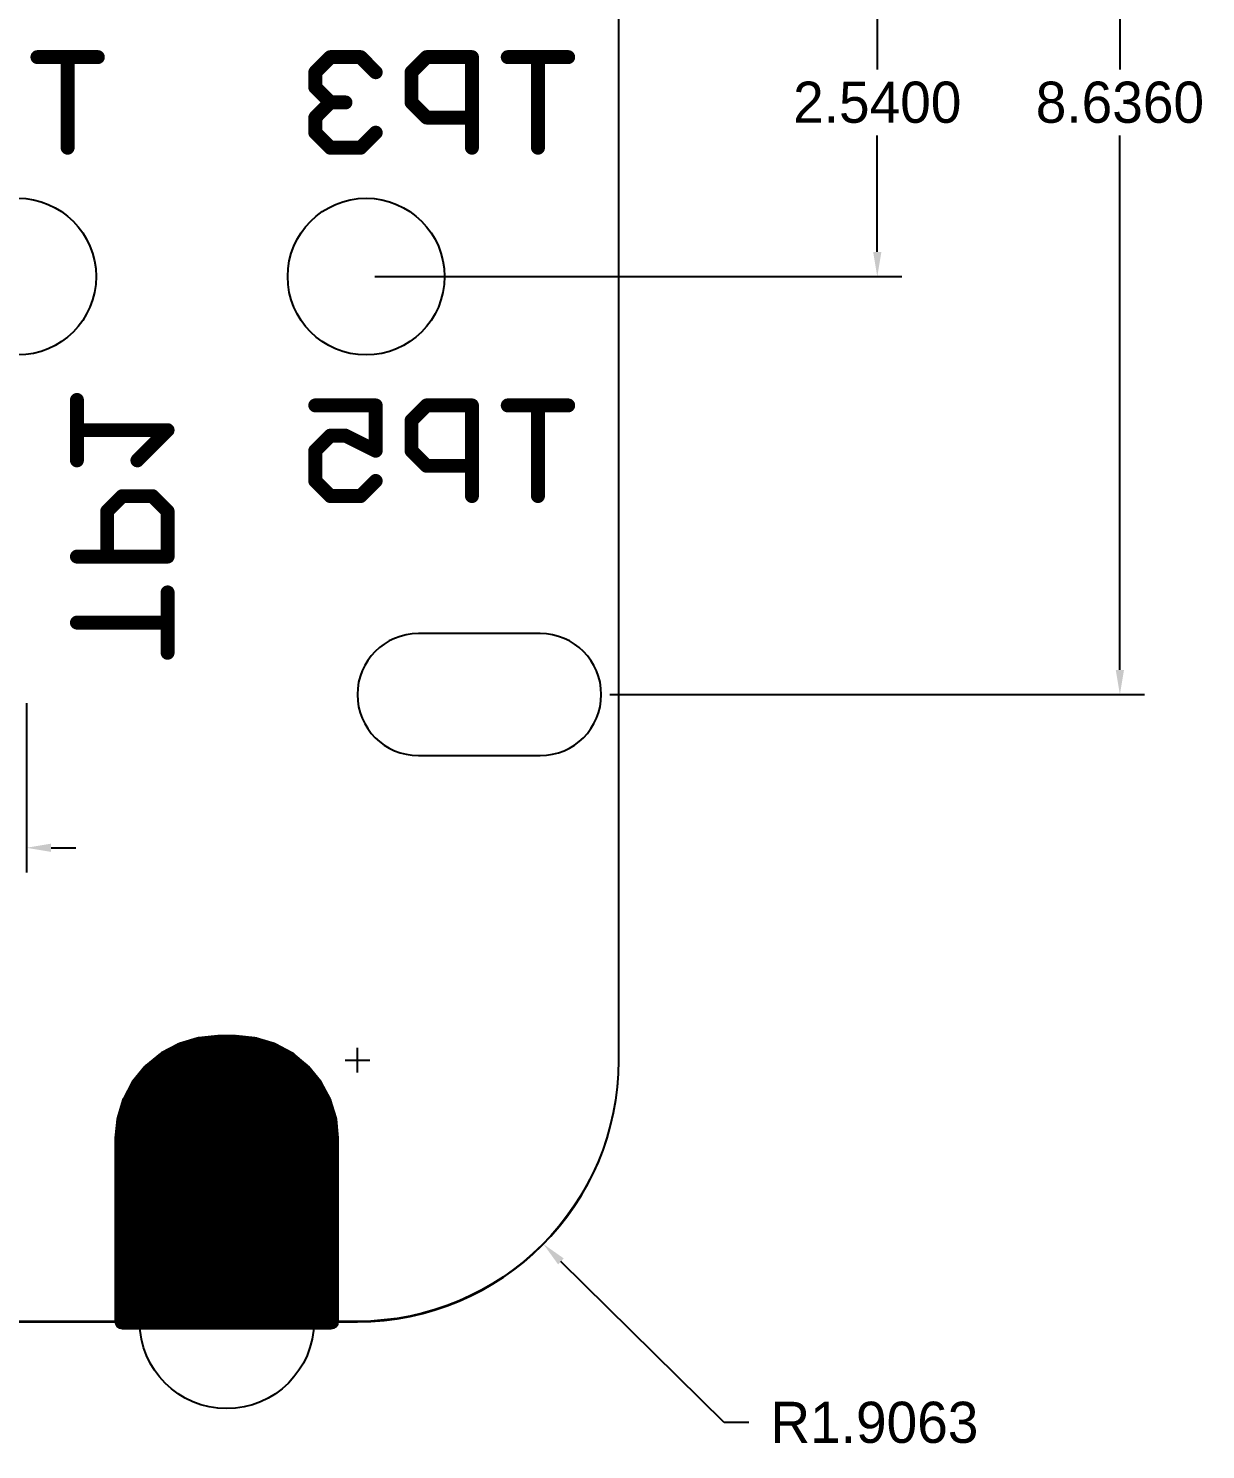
# Model space of a CAD drawing. Extents: x -87.3 to -53.8, y 3.8 to 28.4.
# Drawn here: x -62.39 to -53.81, y 4.68 to 15.05 of the extents above; entities that cross this region are included whole.
import ezdxf

# ---------------------------------------------------------------- set-up
doc = ezdxf.new("R2010")
doc.units = 0
doc.header["$MEASUREMENT"] = 0
doc.layers.get('0').update_dxf_attribs({"linetype": 'CONTINUOUS'})
doc.layers.get('Defpoints').update_dxf_attribs({"linetype": 'CONTINUOUS'})
for name, color, linetype in [('16', 175, 'CONTINUOUS'), ('17', 82, 'CONTINUOUS'), ('20', 213, 'CONTINUOUS'), ('26', 140, 'CONTINUOUS')]:
    doc.layers.add(name, color=color, linetype=linetype)
doc.dimstyles.get("Standard").update_dxf_attribs({"dimtxt": 0.18, "dimasz": 0.18, "dimexe": 0.18, "dimexo": 0.0625, "dimgap": 0.09, "dimtad": 0, "dimtih": 1, "dimtoh": 1, "dimdec": 4, "dimzin": 0, "dimdsep": 46, "dimtxsty": 'Standard', "dimcen": 0.09, "dimadec": 0, "dimazin": 0, "dimtfac": 1, "dimtdec": 4, "dimtofl": 0, "dimtmove": 0, "dimatfit": 3, "dimfxl": 1, "dimtolj": 1, "dimtzin": 0, "dimarcsym": 0})

# ---------------------------------------------------------------- blocks, each defined once
blk = doc.blocks.new('PIE')
blk.add_circle((0, 0), 0.5)
blk = doc.blocks.new('LONGP100')
blk.add_lwpolyline([(-0.5, -0.5), (0.5, -0.5, 1), (0.5, 0.5), (-0.5, 0.5, 1)], format="xyb", close=True)
blk = doc.blocks.new('*D72')
at = {"color": 0, "linetype": 'Continuous', "lineweight": -2}
for p, q in [((-64.186, 10.126), (-64.186, 8.891)), ((-62.408, 10.126), (-62.408, 8.891)), ((-64.366, 9.071), (-64.546, 9.071)), ((-62.228, 9.071), (-62.048, 9.071))]:
    blk.add_line(p, q, dxfattribs=at)
at = {"color": 0, "linetype": 'Continuous'}
for points in [[(-64.366, 9.101), (-64.366, 9.041), (-64.186, 9.071)], [(-62.228, 9.101), (-62.228, 9.041), (-62.408, 9.071)]]:
    blk.add_solid(points, dxfattribs=at)
at = {"layer": 'Defpoints', "color": 0, "linetype": 'Continuous'}
for p in [(-64.186, 10.188), (-62.408, 10.188), (-62.408, 9.071)]:
    blk.add_point(p, dxfattribs=at)
at = {"color": 0, "linetype": 'Continuous', "insert": (-63.297, 9.071), "char_height": 0.3, "attachment_point": 5}
blk.add_mtext('\\A1;1.7781', dxfattribs=at)
blk = doc.blocks.new('*D74')
at = {"color": 0, "linetype": 'Continuous', "lineweight": -2}
for p, q in [((-58.154, 18.824), (-54.256, 18.824)), ((-54.436, 18.644), (-54.436, 14.746)), ((-54.436, 10.368), (-54.436, 14.266)), ((-58.154, 10.188), (-54.256, 10.188))]:
    blk.add_line(p, q, dxfattribs=at)
at = {"color": 0, "linetype": 'Continuous'}
for points in [[(-54.466, 18.644), (-54.406, 18.644), (-54.436, 18.824)], [(-54.466, 10.368), (-54.406, 10.368), (-54.436, 10.188)]]:
    blk.add_solid(points, dxfattribs=at)
at = {"layer": 'Defpoints', "color": 0, "linetype": 'Continuous'}
for p in [(-58.217, 18.824), (-54.436, 18.824), (-58.217, 10.188)]:
    blk.add_point(p, dxfattribs=at)
at = {"color": 0, "linetype": 'Continuous', "insert": (-54.436, 14.506), "char_height": 0.3, "attachment_point": 5}
blk.add_mtext('\\A1;8.6360', dxfattribs=at)
blk = doc.blocks.new('*D75')
at = {"color": 0, "linetype": 'Continuous', "lineweight": -2}
for p, q in [((-59.869, 15.776), (-56.025, 15.776)), ((-56.205, 15.596), (-56.205, 14.746)), ((-56.205, 13.416), (-56.205, 14.266)), ((-59.869, 13.236), (-56.025, 13.236))]:
    blk.add_line(p, q, dxfattribs=at)
at = {"color": 0, "linetype": 'Continuous'}
for points in [[(-56.235, 15.596), (-56.175, 15.596), (-56.205, 15.776)], [(-56.235, 13.416), (-56.175, 13.416), (-56.205, 13.236)]]:
    blk.add_solid(points, dxfattribs=at)
at = {"layer": 'Defpoints', "color": 0, "linetype": 'Continuous'}
for p in [(-59.931, 15.776), (-59.931, 13.236), (-56.205, 13.236)]:
    blk.add_point(p, dxfattribs=at)
at = {"color": 0, "linetype": 'Continuous', "insert": (-56.205, 14.506), "char_height": 0.3, "attachment_point": 5}
blk.add_mtext('\\A1;2.5400', dxfattribs=at)
blk = doc.blocks.new('ROUNDP')
blk.add_circle((0, 0), 0.5)
blk = doc.blocks.new('*D126')
at = {"color": 0, "linetype": 'Continuous', "lineweight": -2}
for p, q in [((-59.995, 7.431), (-59.995, 7.611)), ((-60.085, 7.521), (-59.905, 7.521)), ((-57.321, 4.879), (-58.511, 6.055)), ((-57.141, 4.879), (-57.321, 4.879))]:
    blk.add_line(p, q, dxfattribs=at)
at = {"color": 0, "linetype": 'Continuous'}
blk.add_solid([(-58.49, 6.076), (-58.532, 6.033), (-58.639, 6.181)], dxfattribs=at)
at = {"layer": 'Defpoints', "color": 0, "linetype": 'Continuous'}
for p in [(-59.995, 7.521), (-58.639, 6.181)]:
    blk.add_point(p, dxfattribs=at)
at = {"color": 0, "linetype": 'Continuous', "insert": (-56.226, 4.879), "char_height": 0.3, "attachment_point": 5}
blk.add_mtext('\\A1;R1.9063', dxfattribs=at)

msp = doc.modelspace()

# ---------------------------------------------------------------- linework, layer by layer
at = {"layer": '16', "const_width": 0.1016}
for points in [[(-61.14722, 7.6347), (-61.27822, 7.5949)], [(-61.15062, 5.6161), (-61.15062, 7.6336)], [(-61.01092, 7.6481), (-61.14722, 7.6347)], [(-61.04902, 5.6161), (-61.04902, 7.6444)], [(-60.88392, 7.6481), (-61.01092, 7.6481)], [(-60.94742, 5.6161), (-60.94742, 7.6481)], [(-60.74762, 7.6347), (-60.88392, 7.6481)], [(-60.84582, 5.6161), (-60.84582, 7.6443)], [(-60.61662, 7.5949), (-60.74762, 7.6347)], [(-60.74422, 5.6161), (-60.74422, 7.6336)], [(-61.39902, 7.5304), (-61.50482, 7.4435)], [(-61.27822, 7.5949), (-61.39902, 7.5304)], [(-61.35382, 5.6161), (-61.35382, 7.5545)], [(-61.25222, 5.6161), (-61.25222, 7.6028)], [(-60.64262, 5.6161), (-60.64262, 7.6028)], [(-60.49582, 7.5304), (-60.61662, 7.5949)], [(-60.54102, 5.6161), (-60.54102, 7.5545)], [(-60.39002, 7.4435), (-60.49582, 7.5304)], [(-61.50482, 7.4435), (-61.59172, 7.3377)], [(-61.45542, 5.6161), (-61.45542, 7.4841)], [(-60.43942, 5.6161), (-60.43942, 7.4841)], [(-60.30312, 7.3377), (-60.39002, 7.4435)], [(-61.59172, 7.3377), (-61.65622, 7.2169)], [(-61.55702, 5.6161), (-61.55702, 7.3799)], [(-60.33782, 5.6161), (-60.33782, 7.3799)], [(-60.23862, 7.2169), (-60.30312, 7.3377)], [(-61.65622, 7.2169), (-61.69602, 7.0859)], [(-61.65862, 5.6161), (-61.65862, 7.2091)], [(-60.19882, 7.0859), (-60.23862, 7.2169)], [(-60.23622, 5.6161), (-60.23622, 7.2091)], [(-61.69602, 7.0859), (-61.70942, 6.9496)], [(-60.18542, 6.9496), (-60.19882, 7.0859)], [(-61.70942, 6.9496), (-61.70942, 5.6161)], [(-60.18542, 5.6161), (-60.18542, 6.9496)], [(-61.70942, 5.6161), (-60.18542, 5.6161)]]:
    msp.add_lwpolyline(points, dxfattribs=at)
at = {"layer": '16'}
for points in [[(-61.16192, 7.6833), (-61.29292, 7.6435, 1), (-61.26352, 7.5463), (-61.13242, 7.5861, 1)], [(-61.01592, 7.6987), (-61.15222, 7.6852, 1), (-61.14222, 7.5841), (-61.00592, 7.5975, 1)], [(-60.88392, 7.6989), (-61.01092, 7.6989, 1), (-61.01092, 7.5973), (-60.88392, 7.5973, 1)], [(-60.74262, 7.6852), (-60.87892, 7.6987, 1), (-60.88892, 7.5975), (-60.75262, 7.5841, 1)], [(-60.60192, 7.6435), (-60.73292, 7.6833, 1), (-60.76242, 7.5861), (-60.63132, 7.5463, 1)], [(-61.43122, 7.5697), (-61.53702, 7.4828, 1), (-61.47262, 7.4042), (-61.36672, 7.4911, 1)], [(-61.30222, 7.6397), (-61.42292, 7.5752, 1), (-61.37502, 7.4856), (-61.25432, 7.5501, 1)], [(-60.47192, 7.5752), (-60.59262, 7.6397, 1), (-60.64052, 7.5501), (-60.51982, 7.4856, 1)], [(-60.35782, 7.4828), (-60.46362, 7.5697, 1), (-60.52812, 7.4911), (-60.42222, 7.4042, 1)], [(-61.54412, 7.4757), (-61.63102, 7.3699, 1), (-61.55242, 7.3054), (-61.46552, 7.4113, 1)], [(-60.26382, 7.3699), (-60.35072, 7.4757, 1), (-60.42932, 7.4113), (-60.34242, 7.3054, 1)], [(-61.63652, 7.3616), (-61.70102, 7.2409, 1), (-61.61142, 7.193), (-61.54692, 7.3137, 1)], [(-60.19382, 7.2409), (-60.25832, 7.3616, 1), (-60.34792, 7.3137), (-60.28342, 7.193, 1)], [(-61.70482, 7.2316), (-61.74462, 7.1006, 1), (-61.64742, 7.0711), (-61.60762, 7.2022, 1)], [(-60.15022, 7.1006), (-60.19002, 7.2316, 1), (-60.28722, 7.2022), (-60.24742, 7.0711, 1)], [(-61.74652, 7.0909), (-61.76002, 6.9546, 1), (-61.65882, 6.9446), (-61.64542, 7.0809, 1)], [(-60.13482, 6.9546), (-60.14832, 7.0909, 1), (-60.24942, 7.0809), (-60.23602, 6.9446, 1)], [(-61.76022, 6.9496), (-61.76022, 5.6161, 1), (-61.65862, 5.6161), (-61.65862, 6.9496, 1)], [(-60.13462, 5.6161), (-60.13462, 6.9496, 1), (-60.23622, 6.9496), (-60.23622, 5.6161, 1)], [(-61.70942, 5.5653), (-60.18542, 5.5653, 1), (-60.18542, 5.6669), (-61.70942, 5.6669, 1)]]:
    msp.add_lwpolyline(points, format="xyb", close=True, dxfattribs=at)
at = {"layer": '16', "const_width": 0.0508}
for points in [[(-61.12522, 7.6336, 1), (-61.17602, 7.6336)], [(-61.14972, 7.66, 1), (-61.14472, 7.6094)], [(-61.13982, 7.6104, 1), (-61.15452, 7.659)], [(-61.02362, 7.6444, 1), (-61.07442, 7.6444)], [(-61.01092, 7.6735, 1), (-61.01092, 7.6227)], [(-61.00842, 7.6228, 1), (-61.01342, 7.6734)], [(-60.92202, 7.6481, 1), (-60.97282, 7.6481)], [(-60.88142, 7.6734, 1), (-60.88642, 7.6228)], [(-60.88392, 7.6227, 1), (-60.88392, 7.6735)], [(-60.82042, 7.6443, 1), (-60.87122, 7.6443)], [(-60.74032, 7.659, 1), (-60.75502, 7.6104)], [(-60.71882, 7.6336, 1), (-60.76962, 7.6336)], [(-60.75012, 7.6094, 1), (-60.74512, 7.66)], [(-61.41092, 7.5528, 1), (-61.38702, 7.508)], [(-61.38292, 7.5107, 1), (-61.41512, 7.55)], [(-61.32842, 7.5545, 1), (-61.37922, 7.5545)], [(-61.28562, 7.6192, 1), (-61.27082, 7.5706)], [(-61.26622, 7.5725, 1), (-61.29022, 7.6173)], [(-61.22682, 7.6028, 1), (-61.27762, 7.6028)], [(-60.61722, 7.6028, 1), (-60.66802, 7.6028)], [(-60.60462, 7.6173, 1), (-60.62862, 7.5725)], [(-60.62402, 7.5706, 1), (-60.60922, 7.6192)], [(-60.51562, 7.5545, 1), (-60.56642, 7.5545)], [(-60.47972, 7.55, 1), (-60.51192, 7.5107)], [(-60.50782, 7.508, 1), (-60.48392, 7.5528)], [(-61.52092, 7.4632, 1), (-61.48872, 7.4239)], [(-61.48522, 7.4274, 1), (-61.52452, 7.4596)], [(-61.43002, 7.4841, 1), (-61.48082, 7.4841)], [(-60.41402, 7.4841, 1), (-60.46482, 7.4841)], [(-60.37032, 7.4596, 1), (-60.40962, 7.4274)], [(-60.40612, 7.4239, 1), (-60.37392, 7.4632)], [(-61.61132, 7.3538, 1), (-61.57202, 7.3216)], [(-61.56932, 7.3257, 1), (-61.61412, 7.3496)], [(-61.53162, 7.3799, 1), (-61.58242, 7.3799)], [(-60.31242, 7.3799, 1), (-60.36322, 7.3799)], [(-60.28072, 7.3496, 1), (-60.32552, 7.3257)], [(-60.32282, 7.3216, 1), (-60.28352, 7.3538)], [(-61.63322, 7.2091, 1), (-61.68402, 7.2091)], [(-61.63192, 7.2095, 1), (-61.68052, 7.2243)], [(-60.21432, 7.2243, 1), (-60.26292, 7.2095)], [(-60.21082, 7.2091, 1), (-60.26162, 7.2091)], [(-61.67862, 7.2289, 1), (-61.63382, 7.2049)], [(-60.26102, 7.2049, 1), (-60.21622, 7.2289)], [(-61.72032, 7.0932, 1), (-61.67172, 7.0785)], [(-61.67072, 7.0834, 1), (-61.72132, 7.0884)], [(-60.17352, 7.0884, 1), (-60.22412, 7.0834)], [(-60.22312, 7.0785, 1), (-60.17452, 7.0932)], [(-61.73472, 6.9521, 1), (-61.68412, 6.9471)], [(-61.68402, 6.9496, 1), (-61.73482, 6.9496)], [(-60.16002, 6.9496, 1), (-60.21082, 6.9496)], [(-60.21072, 6.9471, 1), (-60.16012, 6.9521)], [(-61.70942, 5.6415, 1), (-61.70942, 5.5907)], [(-61.73482, 5.6161, 1), (-61.68402, 5.6161)], [(-61.68402, 5.6161, 1), (-61.63322, 5.6161)], [(-61.58242, 5.6161, 1), (-61.53162, 5.6161)], [(-61.48082, 5.6161, 1), (-61.43002, 5.6161)], [(-61.37922, 5.6161, 1), (-61.32842, 5.6161)], [(-61.27762, 5.6161, 1), (-61.22682, 5.6161)], [(-61.17602, 5.6161, 1), (-61.12522, 5.6161)], [(-61.07442, 5.6161, 1), (-61.02362, 5.6161)], [(-60.97282, 5.6161, 1), (-60.92202, 5.6161)], [(-60.87122, 5.6161, 1), (-60.82042, 5.6161)], [(-60.76962, 5.6161, 1), (-60.71882, 5.6161)], [(-60.66802, 5.6161, 1), (-60.61722, 5.6161)], [(-60.56642, 5.6161, 1), (-60.51562, 5.6161)], [(-60.46482, 5.6161, 1), (-60.41402, 5.6161)], [(-60.36322, 5.6161, 1), (-60.31242, 5.6161)], [(-60.26162, 5.6161, 1), (-60.21082, 5.6161)], [(-60.21082, 5.6161, 1), (-60.16002, 5.6161)], [(-60.18542, 5.5907, 1), (-60.18542, 5.6415)]]:
    msp.add_lwpolyline(points, format="xyb", dxfattribs=at)
at = {"layer": '20'}
for points in [[(-58.08862, 7.5211), (-58.08862, 21.4911, 1), (-58.09122, 21.4911), (-58.09122, 7.5211, 1)], [(-59.99492, 5.6174, 1), (-59.99492, 5.6148, 0.4142), (-58.08862, 7.5211, 1), (-58.09122, 7.5211, -0.4142)], [(-77.13992, 5.6148), (-59.99492, 5.6148, 1), (-59.99492, 5.6174), (-77.13992, 5.6174, 1)]]:
    msp.add_lwpolyline(points, format="xyb", close=True, dxfattribs=at)
at = {"layer": '26', "const_width": 0.1016}
for points in [[(-61.88722, 14.8369), (-62.32782, 14.8369)], [(-61.88722, 14.8369), (-62.32782, 14.8369)], [(-62.10752, 14.1759), (-62.10752, 14.8369)], [(-62.10752, 14.1759), (-62.10752, 14.8369)], [(-60.19202, 14.8369), (-60.30212, 14.7267)], [(-60.19202, 14.8369), (-60.30212, 14.7267)], [(-59.97162, 14.8369), (-60.19202, 14.8369)], [(-59.97162, 14.8369), (-60.19202, 14.8369)], [(-59.86152, 14.7267), (-59.97162, 14.8369)], [(-59.86152, 14.7267), (-59.97162, 14.8369)], [(-59.49032, 14.8369), (-59.60052, 14.7267)], [(-59.49032, 14.8369), (-59.60052, 14.7267)], [(-59.15982, 14.8369), (-59.49032, 14.8369)], [(-59.15982, 14.8369), (-59.49032, 14.8369)], [(-59.15982, 14.1759), (-59.15982, 14.8369)], [(-59.15982, 14.1759), (-59.15982, 14.8369)], [(-58.45822, 14.8369), (-58.89882, 14.8369)], [(-58.45822, 14.8369), (-58.89882, 14.8369)], [(-58.67852, 14.1759), (-58.67852, 14.8369)], [(-58.67852, 14.1759), (-58.67852, 14.8369)], [(-60.30212, 14.7267), (-60.30212, 14.6165)], [(-60.30212, 14.7267), (-60.30212, 14.6165)], [(-59.60052, 14.7267), (-59.60052, 14.5064)], [(-59.60052, 14.7267), (-59.60052, 14.5064)], [(-60.30212, 14.6165), (-60.19202, 14.5064)], [(-60.30212, 14.6165), (-60.19202, 14.5064)], [(-60.19202, 14.5064), (-60.30212, 14.3962)], [(-60.19202, 14.5064), (-60.30212, 14.3962)], [(-60.19202, 14.5064), (-60.08182, 14.5064)], [(-60.19202, 14.5064), (-60.08182, 14.5064)], [(-59.60052, 14.5064), (-59.49032, 14.3962)], [(-59.60052, 14.5064), (-59.49032, 14.3962)], [(-60.30212, 14.3962), (-60.30212, 14.2861)], [(-60.30212, 14.3962), (-60.30212, 14.2861)], [(-59.49032, 14.3962), (-59.15982, 14.3962)], [(-59.49032, 14.3962), (-59.15982, 14.3962)], [(-60.30212, 14.2861), (-60.19202, 14.1759)], [(-60.30212, 14.2861), (-60.19202, 14.1759)], [(-59.97162, 14.1759), (-59.86152, 14.2861)], [(-59.97162, 14.1759), (-59.86152, 14.2861)], [(-60.19202, 14.1759), (-59.97162, 14.1759)], [(-60.19202, 14.1759), (-59.97162, 14.1759)], [(-62.03962, 11.8962), (-62.03962, 12.3368)], [(-62.03962, 11.8962), (-62.03962, 12.3368)], [(-60.30212, 12.2969), (-59.86152, 12.2969)], [(-60.30212, 12.2969), (-59.86152, 12.2969)], [(-59.86152, 12.2969), (-59.86152, 11.9664)], [(-59.86152, 12.2969), (-59.86152, 11.9664)], [(-59.49032, 12.2969), (-59.60052, 12.1867)], [(-59.49032, 12.2969), (-59.60052, 12.1867)], [(-59.15982, 12.2969), (-59.49032, 12.2969)], [(-59.15982, 12.2969), (-59.49032, 12.2969)], [(-59.15982, 11.6359), (-59.15982, 12.2969)], [(-59.15982, 11.6359), (-59.15982, 12.2969)], [(-58.45822, 12.2969), (-58.89882, 12.2969)], [(-58.45822, 12.2969), (-58.89882, 12.2969)], [(-58.67852, 11.6359), (-58.67852, 12.2969)], [(-58.67852, 11.6359), (-58.67852, 12.2969)], [(-59.60052, 12.1867), (-59.60052, 11.9664)], [(-59.60052, 12.1867), (-59.60052, 11.9664)], [(-61.37862, 12.1165), (-62.03962, 12.1165)], [(-61.37862, 12.1165), (-62.03962, 12.1165)], [(-61.59902, 11.8962), (-61.37862, 12.1165)], [(-61.59902, 11.8962), (-61.37862, 12.1165)], [(-60.19202, 12.0765), (-60.30212, 11.9664)], [(-60.19202, 12.0765), (-60.30212, 11.9664)], [(-60.08182, 12.0765), (-60.19202, 12.0765)], [(-60.08182, 12.0765), (-60.19202, 12.0765)], [(-59.86152, 11.9664), (-60.08182, 12.0765)], [(-59.86152, 11.9664), (-60.08182, 12.0765)], [(-60.30212, 11.9664), (-60.30212, 11.7461)], [(-60.30212, 11.9664), (-60.30212, 11.7461)], [(-59.60052, 11.9664), (-59.49032, 11.8562)], [(-59.60052, 11.9664), (-59.49032, 11.8562)], [(-59.49032, 11.8562), (-59.15982, 11.8562)], [(-59.49032, 11.8562), (-59.15982, 11.8562)], [(-60.30212, 11.7461), (-60.19202, 11.6359)], [(-60.30212, 11.7461), (-60.19202, 11.6359)], [(-59.97162, 11.6359), (-59.86152, 11.7461)], [(-59.97162, 11.6359), (-59.86152, 11.7461)], [(-61.70912, 11.6352), (-61.81932, 11.525)], [(-61.70912, 11.6352), (-61.81932, 11.525)], [(-61.48882, 11.6352), (-61.70912, 11.6352)], [(-61.48882, 11.6352), (-61.70912, 11.6352)], [(-61.37862, 11.525), (-61.48882, 11.6352)], [(-61.37862, 11.525), (-61.48882, 11.6352)], [(-60.19202, 11.6359), (-59.97162, 11.6359)], [(-60.19202, 11.6359), (-59.97162, 11.6359)], [(-61.81932, 11.525), (-61.81932, 11.1945)], [(-61.81932, 11.525), (-61.81932, 11.1945)], [(-61.37862, 11.1945), (-61.37862, 11.525)], [(-61.37862, 11.1945), (-61.37862, 11.525)], [(-62.03962, 11.1945), (-61.37862, 11.1945)], [(-62.03962, 11.1945), (-61.37862, 11.1945)], [(-61.37862, 10.4929), (-61.37862, 10.9335)], [(-61.37862, 10.4929), (-61.37862, 10.9335)], [(-62.03962, 10.7132), (-61.37862, 10.7132)], [(-62.03962, 10.7132), (-61.37862, 10.7132)]]:
    msp.add_lwpolyline(points, dxfattribs=at)
at = {"layer": '26', "const_width": 0.0508}
for points in [[(-62.32782, 14.8623, 1), (-62.32782, 14.8115)], [(-62.32782, 14.8623, 1), (-62.32782, 14.8115)], [(-62.08212, 14.8369, 1), (-62.13292, 14.8369)], [(-62.08212, 14.8369, 1), (-62.13292, 14.8369)], [(-61.88722, 14.8115, 1), (-61.88722, 14.8623)], [(-61.88722, 14.8115, 1), (-61.88722, 14.8623)], [(-60.19202, 14.8623, 1), (-60.19202, 14.8115)], [(-60.19202, 14.8623, 1), (-60.19202, 14.8115)], [(-60.17402, 14.8189, 1), (-60.20992, 14.8548)], [(-60.17402, 14.8189, 1), (-60.20992, 14.8548)], [(-59.95372, 14.8548, 1), (-59.98962, 14.8189)], [(-59.95372, 14.8548, 1), (-59.98962, 14.8189)], [(-59.97162, 14.8115, 1), (-59.97162, 14.8623)], [(-59.97162, 14.8115, 1), (-59.97162, 14.8623)], [(-59.49032, 14.8623, 1), (-59.49032, 14.8115)], [(-59.49032, 14.8623, 1), (-59.49032, 14.8115)], [(-59.47242, 14.8189, 1), (-59.50832, 14.8548)], [(-59.47242, 14.8189, 1), (-59.50832, 14.8548)], [(-59.13442, 14.8369, 1), (-59.18522, 14.8369)], [(-59.13442, 14.8369, 1), (-59.18522, 14.8369)], [(-59.15982, 14.8115, 1), (-59.15982, 14.8623)], [(-59.15982, 14.8115, 1), (-59.15982, 14.8623)], [(-58.89882, 14.8623, 1), (-58.89882, 14.8115)], [(-58.89882, 14.8623, 1), (-58.89882, 14.8115)], [(-58.65312, 14.8369, 1), (-58.70392, 14.8369)], [(-58.65312, 14.8369, 1), (-58.70392, 14.8369)], [(-58.45822, 14.8115, 1), (-58.45822, 14.8623)], [(-58.45822, 14.8115, 1), (-58.45822, 14.8623)], [(-60.32012, 14.7447, 1), (-60.28422, 14.7087)], [(-60.32012, 14.7447, 1), (-60.28422, 14.7087)], [(-60.27672, 14.7267, 1), (-60.32752, 14.7267)], [(-60.27672, 14.7267, 1), (-60.32752, 14.7267)], [(-59.87942, 14.7087, 1), (-59.84352, 14.7447)], [(-59.87942, 14.7087, 1), (-59.84352, 14.7447)], [(-59.57512, 14.7267, 1), (-59.62592, 14.7267)], [(-59.57512, 14.7267, 1), (-59.62592, 14.7267)], [(-59.61842, 14.7447, 1), (-59.58252, 14.7087)], [(-59.61842, 14.7447, 1), (-59.58252, 14.7087)], [(-60.28422, 14.6345, 1), (-60.32012, 14.5986)], [(-60.28422, 14.6345, 1), (-60.32012, 14.5986)], [(-60.32752, 14.6165, 1), (-60.27672, 14.6165)], [(-60.32752, 14.6165, 1), (-60.27672, 14.6165)], [(-60.19202, 14.5318, 1), (-60.19202, 14.481)], [(-60.19202, 14.5318, 1), (-60.19202, 14.481)], [(-60.17402, 14.4884, 1), (-60.20992, 14.5243)], [(-60.17402, 14.4884, 1), (-60.20992, 14.5243)], [(-60.20992, 14.4884, 1), (-60.17402, 14.5243)], [(-60.20992, 14.4884, 1), (-60.17402, 14.5243)], [(-60.08182, 14.481, 1), (-60.08182, 14.5318)], [(-60.08182, 14.481, 1), (-60.08182, 14.5318)], [(-59.62592, 14.5064, 1), (-59.57512, 14.5064)], [(-59.62592, 14.5064, 1), (-59.57512, 14.5064)], [(-59.58252, 14.5243, 1), (-59.61842, 14.4884)], [(-59.58252, 14.5243, 1), (-59.61842, 14.4884)], [(-60.32012, 14.4142, 1), (-60.28422, 14.3783)], [(-60.32012, 14.4142, 1), (-60.28422, 14.3783)], [(-60.27672, 14.3962, 1), (-60.32752, 14.3962)], [(-60.27672, 14.3962, 1), (-60.32752, 14.3962)], [(-59.49032, 14.4216, 1), (-59.49032, 14.3708)], [(-59.49032, 14.4216, 1), (-59.49032, 14.3708)], [(-59.50832, 14.3783, 1), (-59.47242, 14.4142)], [(-59.50832, 14.3783, 1), (-59.47242, 14.4142)], [(-59.15982, 14.3708, 1), (-59.15982, 14.4216)], [(-59.15982, 14.3708, 1), (-59.15982, 14.4216)], [(-60.28422, 14.304, 1), (-60.32012, 14.2681)], [(-60.28422, 14.304, 1), (-60.32012, 14.2681)], [(-60.32752, 14.2861, 1), (-60.27672, 14.2861)], [(-60.32752, 14.2861, 1), (-60.27672, 14.2861)], [(-59.84352, 14.2681, 1), (-59.87942, 14.304)], [(-59.84352, 14.2681, 1), (-59.87942, 14.304)], [(-62.13292, 14.1759, 1), (-62.08212, 14.1759)], [(-62.13292, 14.1759, 1), (-62.08212, 14.1759)], [(-60.19202, 14.2013, 1), (-60.19202, 14.1505)], [(-60.19202, 14.2013, 1), (-60.19202, 14.1505)], [(-60.20992, 14.1579, 1), (-60.17402, 14.1939)], [(-60.20992, 14.1579, 1), (-60.17402, 14.1939)], [(-59.98962, 14.1939, 1), (-59.95372, 14.1579)], [(-59.98962, 14.1939, 1), (-59.95372, 14.1579)], [(-59.97162, 14.1505, 1), (-59.97162, 14.2013)], [(-59.97162, 14.1505, 1), (-59.97162, 14.2013)], [(-59.18522, 14.1759, 1), (-59.13442, 14.1759)], [(-59.18522, 14.1759, 1), (-59.13442, 14.1759)], [(-58.70392, 14.1759, 1), (-58.65312, 14.1759)], [(-58.70392, 14.1759, 1), (-58.65312, 14.1759)], [(-62.01422, 12.3368, 1), (-62.06502, 12.3368)], [(-62.01422, 12.3368, 1), (-62.06502, 12.3368)], [(-60.30212, 12.3223, 1), (-60.30212, 12.2715)], [(-60.30212, 12.3223, 1), (-60.30212, 12.2715)], [(-59.83612, 12.2969, 1), (-59.88692, 12.2969)], [(-59.83612, 12.2969, 1), (-59.88692, 12.2969)], [(-59.86152, 12.2715, 1), (-59.86152, 12.3223)], [(-59.86152, 12.2715, 1), (-59.86152, 12.3223)], [(-59.49032, 12.3223, 1), (-59.49032, 12.2715)], [(-59.49032, 12.3223, 1), (-59.49032, 12.2715)], [(-59.47242, 12.2789, 1), (-59.50832, 12.3148)], [(-59.47242, 12.2789, 1), (-59.50832, 12.3148)], [(-59.13442, 12.2969, 1), (-59.18522, 12.2969)], [(-59.13442, 12.2969, 1), (-59.18522, 12.2969)], [(-59.15982, 12.2715, 1), (-59.15982, 12.3223)], [(-59.15982, 12.2715, 1), (-59.15982, 12.3223)], [(-58.89882, 12.3223, 1), (-58.89882, 12.2715)], [(-58.89882, 12.3223, 1), (-58.89882, 12.2715)], [(-58.65312, 12.2969, 1), (-58.70392, 12.2969)], [(-58.65312, 12.2969, 1), (-58.70392, 12.2969)], [(-58.45822, 12.2715, 1), (-58.45822, 12.3223)], [(-58.45822, 12.2715, 1), (-58.45822, 12.3223)], [(-59.57512, 12.1867, 1), (-59.62592, 12.1867)], [(-59.57512, 12.1867, 1), (-59.62592, 12.1867)], [(-59.61842, 12.2047, 1), (-59.58252, 12.1687)], [(-59.61842, 12.2047, 1), (-59.58252, 12.1687)], [(-62.03962, 12.1419, 1), (-62.03962, 12.0911)], [(-62.03962, 12.1419, 1), (-62.03962, 12.0911)], [(-61.36072, 12.0985, 1), (-61.39662, 12.1345)], [(-61.36072, 12.0985, 1), (-61.39662, 12.1345)], [(-61.37862, 12.0911, 1), (-61.37862, 12.1419)], [(-61.37862, 12.0911, 1), (-61.37862, 12.1419)], [(-60.19202, 12.1019, 1), (-60.19202, 12.0511)], [(-60.19202, 12.1019, 1), (-60.19202, 12.0511)], [(-60.17402, 12.0586, 1), (-60.20992, 12.0945)], [(-60.17402, 12.0586, 1), (-60.20992, 12.0945)], [(-60.07042, 12.0993, 1), (-60.09322, 12.0538)], [(-60.07042, 12.0993, 1), (-60.09322, 12.0538)], [(-60.08182, 12.0511, 1), (-60.08182, 12.1019)], [(-60.08182, 12.0511, 1), (-60.08182, 12.1019)], [(-62.06502, 11.8962, 1), (-62.01422, 11.8962)], [(-62.06502, 11.8962, 1), (-62.01422, 11.8962)], [(-61.61692, 11.9141, 1), (-61.58102, 11.8782)], [(-61.61692, 11.9141, 1), (-61.58102, 11.8782)], [(-60.32012, 11.9843, 1), (-60.28422, 11.9484)], [(-60.32012, 11.9843, 1), (-60.28422, 11.9484)], [(-60.27672, 11.9664, 1), (-60.32752, 11.9664)], [(-60.27672, 11.9664, 1), (-60.32752, 11.9664)], [(-59.88692, 11.9664, 1), (-59.83612, 11.9664)], [(-59.88692, 11.9664, 1), (-59.83612, 11.9664)], [(-59.87282, 11.9437, 1), (-59.85012, 11.9891)], [(-59.87282, 11.9437, 1), (-59.85012, 11.9891)], [(-59.62592, 11.9664, 1), (-59.57512, 11.9664)], [(-59.62592, 11.9664, 1), (-59.57512, 11.9664)], [(-59.58252, 11.9843, 1), (-59.61842, 11.9484)], [(-59.58252, 11.9843, 1), (-59.61842, 11.9484)], [(-59.49032, 11.8816, 1), (-59.49032, 11.8308)], [(-59.49032, 11.8816, 1), (-59.49032, 11.8308)], [(-59.50832, 11.8383, 1), (-59.47242, 11.8742)], [(-59.50832, 11.8383, 1), (-59.47242, 11.8742)], [(-59.15982, 11.8308, 1), (-59.15982, 11.8816)], [(-59.15982, 11.8308, 1), (-59.15982, 11.8816)], [(-60.28422, 11.764, 1), (-60.32012, 11.7281)], [(-60.28422, 11.764, 1), (-60.32012, 11.7281)], [(-60.32752, 11.7461, 1), (-60.27672, 11.7461)], [(-60.32752, 11.7461, 1), (-60.27672, 11.7461)], [(-59.84352, 11.7281, 1), (-59.87942, 11.764)], [(-59.84352, 11.7281, 1), (-59.87942, 11.764)], [(-61.70912, 11.6606, 1), (-61.70912, 11.6098)], [(-61.70912, 11.6606, 1), (-61.70912, 11.6098)], [(-61.69122, 11.6172, 1), (-61.72712, 11.6531)], [(-61.69122, 11.6172, 1), (-61.72712, 11.6531)], [(-61.47082, 11.6531, 1), (-61.50682, 11.6172)], [(-61.47082, 11.6531, 1), (-61.50682, 11.6172)], [(-61.48882, 11.6098, 1), (-61.48882, 11.6606)], [(-61.48882, 11.6098, 1), (-61.48882, 11.6606)], [(-60.19202, 11.6613, 1), (-60.19202, 11.6105)], [(-60.19202, 11.6613, 1), (-60.19202, 11.6105)], [(-60.20992, 11.6179, 1), (-60.17402, 11.6539)], [(-60.20992, 11.6179, 1), (-60.17402, 11.6539)], [(-59.98962, 11.6539, 1), (-59.95372, 11.6179)], [(-59.98962, 11.6539, 1), (-59.95372, 11.6179)], [(-59.97162, 11.6105, 1), (-59.97162, 11.6613)], [(-59.97162, 11.6105, 1), (-59.97162, 11.6613)], [(-59.18522, 11.6359, 1), (-59.13442, 11.6359)], [(-59.18522, 11.6359, 1), (-59.13442, 11.6359)], [(-58.70392, 11.6359, 1), (-58.65312, 11.6359)], [(-58.70392, 11.6359, 1), (-58.65312, 11.6359)], [(-61.79392, 11.525, 1), (-61.84472, 11.525)], [(-61.79392, 11.525, 1), (-61.84472, 11.525)], [(-61.83722, 11.543, 1), (-61.80132, 11.5071)], [(-61.83722, 11.543, 1), (-61.80132, 11.5071)], [(-61.35322, 11.525, 1), (-61.40402, 11.525)], [(-61.35322, 11.525, 1), (-61.40402, 11.525)], [(-61.39662, 11.5071, 1), (-61.36072, 11.543)], [(-61.39662, 11.5071, 1), (-61.36072, 11.543)], [(-62.03962, 11.2199, 1), (-62.03962, 11.1691)], [(-62.03962, 11.2199, 1), (-62.03962, 11.1691)], [(-61.84472, 11.1945, 1), (-61.79392, 11.1945)], [(-61.84472, 11.1945, 1), (-61.79392, 11.1945)], [(-61.40402, 11.1945, 1), (-61.35322, 11.1945)], [(-61.40402, 11.1945, 1), (-61.35322, 11.1945)], [(-61.37862, 11.1691, 1), (-61.37862, 11.2199)], [(-61.37862, 11.1691, 1), (-61.37862, 11.2199)], [(-61.35322, 10.9335, 1), (-61.40402, 10.9335)], [(-61.35322, 10.9335, 1), (-61.40402, 10.9335)], [(-62.03962, 10.7386, 1), (-62.03962, 10.6878)], [(-62.03962, 10.7386, 1), (-62.03962, 10.6878)], [(-61.37862, 10.6878, 1), (-61.37862, 10.7386)], [(-61.37862, 10.6878, 1), (-61.37862, 10.7386)], [(-61.40402, 10.4929, 1), (-61.35322, 10.4929)], [(-61.40402, 10.4929, 1), (-61.35322, 10.4929)]]:
    msp.add_lwpolyline(points, format="xyb", dxfattribs=at)

# ---------------------------------------------------------------- block references
at = {"layer": '16', "xscale": 1.143, "yscale": 1.143}
for p in [(-62.47142, 13.2361), (-62.47142, 13.2361), (-59.93142, 13.2361), (-59.93142, 13.2361)]:
    msp.add_blockref('PIE', p, dxfattribs=at)
at = {"layer": '17'}
for name, p, xscale, yscale, rotation in [('LONGP100', (-59.10592, 10.1881), 0.8889999999999956, 0.8890000000000027, 180), ('LONGP100', (-59.10592, 10.1881), 0.8889999999999956, 0.8890000000000027, 180), ('ROUNDP', (-60.94742, 6.8861), 1.5, 1.5, 90), ('ROUNDP', (-60.94742, 6.8861), 1.5, 1.5, 90)]:
    msp.add_blockref(name, p, dxfattribs=dict(at, xscale=xscale, yscale=yscale, rotation=rotation))
at = {"layer": '17', "yscale": 1.269999999999995}
for xscale in [1.269999999999995, 1.27000000000001]:
    msp.add_blockref('ROUNDP', (-60.94742, 5.6161), dxfattribs=dict(at, xscale=xscale))

# ---------------------------------------------------------------- dimensions: what is measured, and where the dimension line sits
at = {"linetype": 'Continuous'}
dim = msp.add_linear_dim(base=(-54.43623, 18.8241), p1=(-58.21692, 10.1881), p2=(-58.21692, 18.8241), angle=90, dimstyle='Standard', override={"dimtxt": 0.3}, dxfattribs=at)
dim.commit()
dim.dimension.update_dxf_attribs({"geometry": '*D74', "text_midpoint": (-54.43623, 14.5061)})
dim = msp.add_linear_dim(base=(-56.20495, 13.2361), p1=(-59.93142, 15.7761), p2=(-59.93142, 13.2361), angle=90, dimstyle='Standard', override={"dimtxt": 0.3}, dxfattribs=at)
dim.commit()
dim.dimension.update_dxf_attribs({"geometry": '*D75', "text_midpoint": (-56.20495, 14.5061), "dimtype": 160})
dim = msp.add_linear_dim(base=(-62.40792, 9.07055), p1=(-64.18602, 10.18833), p2=(-62.40792, 10.18833), dimstyle='Standard', override={"dimtxt": 0.3}, dxfattribs=at)
dim.commit()
dim.dimension.update_dxf_attribs({"geometry": '*D72', "text_midpoint": (-63.29697, 9.07055)})
dim = msp.add_radius_dim(center=(-59.99497, 7.52114), mpoint=(-58.63898, 6.1812), dimstyle='Standard', override={"dimtxt": 0.3}, dxfattribs=at)
dim.commit()
dim.dimension.update_dxf_attribs({"geometry": '*D126', "text_midpoint": (-56.22631, 4.87913), "dimtype": 164})

doc.saveas('drawing.dxf')
